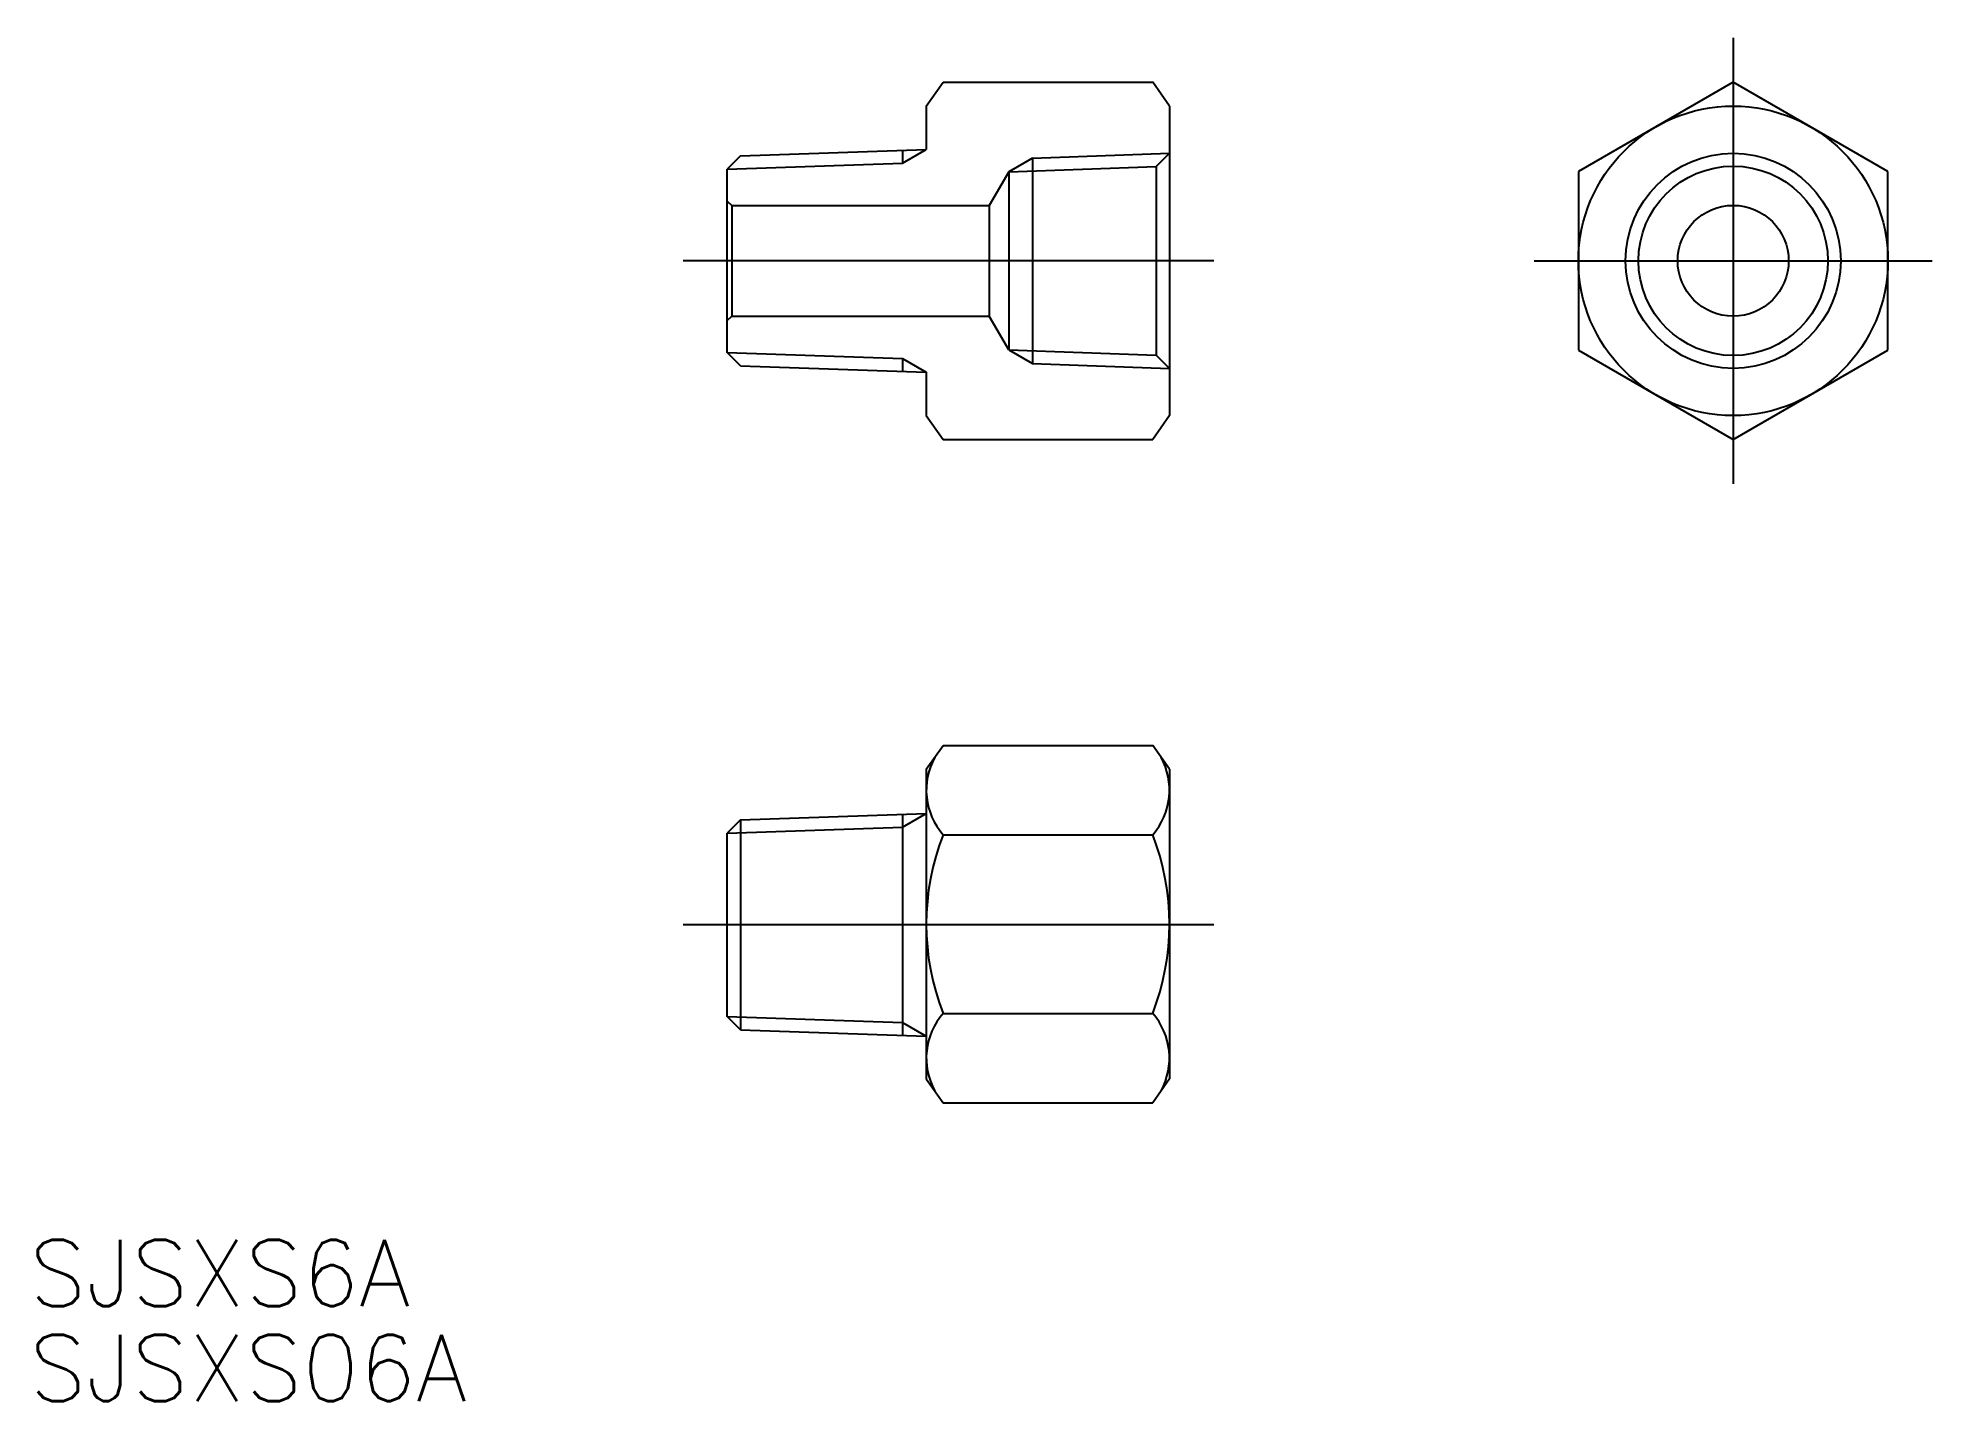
# Model space of a CAD drawing. Extents: x -76.7 to 9, y -51.6 to 10.1.
import ezdxf

# ---------------------------------------------------------------- set-up
doc = ezdxf.new("R2010")
doc.units = 0
doc.linetypes.add('CENTER', pattern=[50.8, 31.75, -6.35, 6.35, -6.35])
doc.layers.get('0').update_dxf_attribs({"linetype": 'CONTINUOUS'})
doc.layers.add('CENTER', color=1, linetype='CENTER')
doc.styles.get("Standard").update_dxf_attribs({"font": 'txt.shx', "height": 3, "bigfont": 'bigfont.shx'})

msp = doc.modelspace()

# ---------------------------------------------------------------- linework, layer by layer
at = {"color": 7, "linetype": 'CONTINUOUS'}
for p, q in [((-36.5, 6.982), (-35.742, 8.065)), ((-35.742, 8.065), (-26.258, 8.065)), ((-25.5, 6.982), (-26.258, 8.065)), ((0, 8.065), (-7, 4.024)), ((7, 4.024), (0, 8.065)), ((-36.5, 6.982), (-36.5, 5.022)), ((-25.5, 6.982), (-25.5, -7.018)), ((-44.898, 4.728), (-45.5, 4.126)), ((-44.898, 4.728), (-36.5, 5.022)), ((-37.571, 4.984), (-37.571, 4.403)), ((-31.7, 4.63), (-31.7, -4.665)), ((-26.102, 4.244), (-25.5, 4.846)), ((-45.5, -4.162), (-45.5, 4.126)), ((-32.771, 4.011), (-33.654, 2.482)), ((-32.771, 4.011), (-26.102, 4.244)), ((-32.771, 4.011), (-32.771, -4.047)), ((-26.102, 4.244), (-26.102, -4.28)), ((-7, 4.024), (-7, -4.059)), ((7, -4.059), (7, 4.024)), ((-45.5, 2.682), (-45.3, 2.482)), ((-45.3, 2.482), (-33.654, 2.482)), ((-45.3, 2.482), (-45.3, -2.518)), ((-33.654, 2.482), (-33.654, -2.518)), ((-45.5, -2.718), (-45.3, -2.518)), ((-45.3, -2.518), (-33.654, -2.518)), ((-32.771, -4.047), (-33.654, -2.518)), ((-44.898, -4.764), (-45.5, -4.162)), ((-32.771, -4.047), (-26.102, -4.28)), ((-26.102, -4.28), (-25.5, -4.882)), ((-7, -4.059), (0, -8.101)), ((0, -8.101), (7, -4.059)), ((-44.898, -4.764), (-36.5, -5.058)), ((-37.571, -4.439), (-37.571, -5.02)), ((-36.5, -5.058), (-36.5, -7.018)), ((-36.5, -7.018), (-35.742, -8.101)), ((-25.5, -7.018), (-26.258, -8.101)), ((-35.742, -8.101), (-26.258, -8.101)), ((-36.5, -23.018), (-35.742, -21.935)), ((-35.742, -21.935), (-26.258, -21.935)), ((-25.5, -23.018), (-26.258, -21.935)), ((-36.5, -23.018), (-36.5, -37.018)), ((-25.5, -23.018), (-25.5, -37.018)), ((-44.898, -25.307), (-45.5, -25.909)), ((-44.898, -25.307), (-36.5, -25.014)), ((-44.898, -25.307), (-44.898, -34.8)), ((-37.571, -25.052), (-37.571, -35.056)), ((-45.5, -34.198), (-45.5, -25.909)), ((-35.742, -25.976), (-26.258, -25.976)), ((-44.898, -34.8), (-45.5, -34.198)), ((-35.742, -34.059), (-26.258, -34.059)), ((-44.898, -34.8), (-36.5, -35.093)), ((-36.5, -37.018), (-35.742, -38.101)), ((-25.5, -37.018), (-26.258, -38.101)), ((-35.742, -38.101), (-26.258, -38.101))]:
    msp.add_line(p, q, dxfattribs=at)
at = {"color": 3, "linetype": 'CONTINUOUS'}
for p, q in [((-45.5, 4.126), (-37.571, 4.403)), ((-37.571, 4.403), (-36.5, 5.022)), ((-31.7, 4.63), (-32.771, 4.011)), ((-31.7, 4.63), (-25.5, 4.846)), ((-45.5, -4.162), (-37.571, -4.439)), ((-32.771, -4.047), (-31.7, -4.665)), ((-37.571, -4.439), (-36.5, -5.058)), ((-31.7, -4.665), (-25.5, -4.882)), ((-45.5, -25.909), (-37.571, -25.633)), ((-37.571, -25.633), (-36.5, -25.014)), ((-45.5, -34.198), (-37.571, -34.475)), ((-37.571, -34.475), (-36.5, -35.093))]:
    msp.add_line(p, q, dxfattribs=at)
at = {"color": 7, "linetype": 'CONTINUOUS'}
for radius in [7, 4.283, 2.509]:
    msp.add_circle((0, -0.018), radius, dxfattribs=at)
at = {"color": 3, "linetype": 'CONTINUOUS'}
msp.add_circle((0, -0.018), 4.864, dxfattribs=at)
at = {"color": 7, "linetype": 'CONTINUOUS'}
for centre, radius, start, end in [((-33.428, -23.956), 3.072, 151.13621, 221.13621), ((-28.572, -23.956), 3.072, 318.86379, 28.86379), ((-25.351, -30.018), 11.149, 158.74582, 201.25418), ((-36.649, -30.018), 11.149, 338.74582, 21.25418), ((-33.428, -36.08), 3.072, 138.86379, 208.86379), ((-28.572, -36.08), 3.072, 331.13621, 41.13621)]:
    msp.add_arc(centre, radius, start, end, dxfattribs=at)
at = {"layer": 'CENTER', "color": 1, "linetype": 'CENTER'}
for p, q in [((0, 10.065), (0, -10.101)), ((-23.5, -0.018), (-47.5, -0.018)), ((-9, -0.018), (9, -0.018)), ((-23.5, -30.054), (-47.5, -30.054))]:
    msp.add_line(p, q, dxfattribs=at)

# ---------------------------------------------------------------- texts
at = {"color": 7, "linetype": 'CONTINUOUS'}
for s, p in [('SJSXS6A', (-77.074, -47.306)), ('SJSXS06A', (-77.074, -51.595))]:
    msp.add_text(s, height=3, dxfattribs=at).set_placement(p)

doc.saveas('drawing.dxf')
